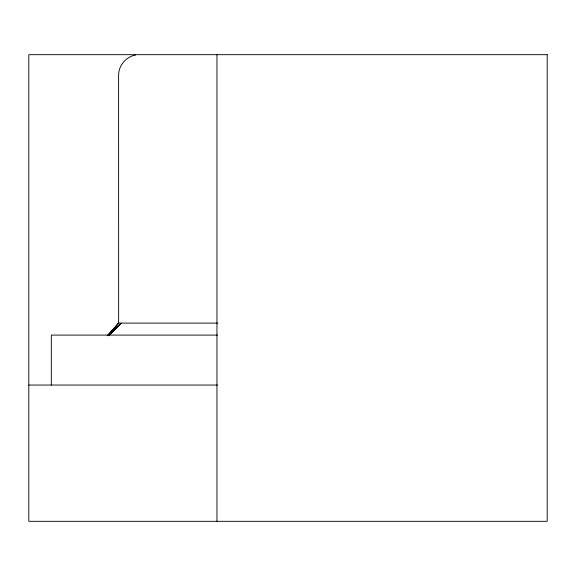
<?xml version="1.0" encoding="UTF-8"?>
<svg xmlns="http://www.w3.org/2000/svg" width="576" height="576" viewBox="0 0 576 576"><rect width="100%" height="100%" fill="white"/><g stroke="black" fill="none" stroke-linecap="round" stroke-linejoin="round"><path stroke-width="0.86" d="M217.807 323.1L118.62 323.1L109.404 334.116L118.642 323.1L118.613 75.334C118.519 65.585 126.065 56.592 135.677 55.001M107.114 335.621L118.642 323.1M108.626 335.743L121.378 323.1L108.569 335.743M217.505 335.088L51.314 335.088L51.314 385.042M28.8 385.042L217.505 385.042M216.95 54.684L216.95 521.316M547.2 54.684L28.8 54.684L28.8 521.316L547.2 521.316L547.2 54.684"/></g></svg>
